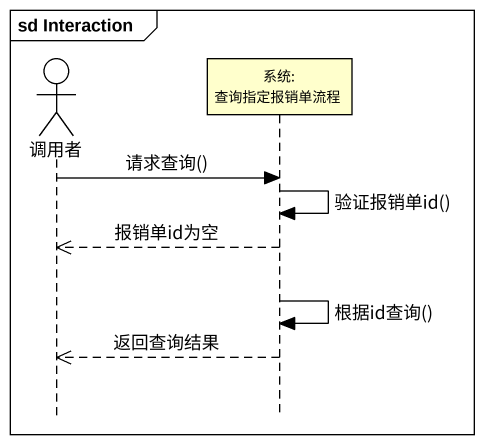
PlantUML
@startuml
mainframe sd Interaction
hide footbox
actor 调用者
participant "系统: 查询指定报销单流程" as 系统_查询指定报销单流程

调用者 -> 系统_查询指定报销单流程 : 请求查询()
系统_查询指定报销单流程 -> 系统_查询指定报销单流程 : 验证报销单id()
系统_查询指定报销单流程 -->> 调用者 : 报销单id为空
系统_查询指定报销单流程 -> 系统_查询指定报销单流程 : 根据id查询()
系统_查询指定报销单流程 -->> 调用者 : 返回查询结果
@enduml
